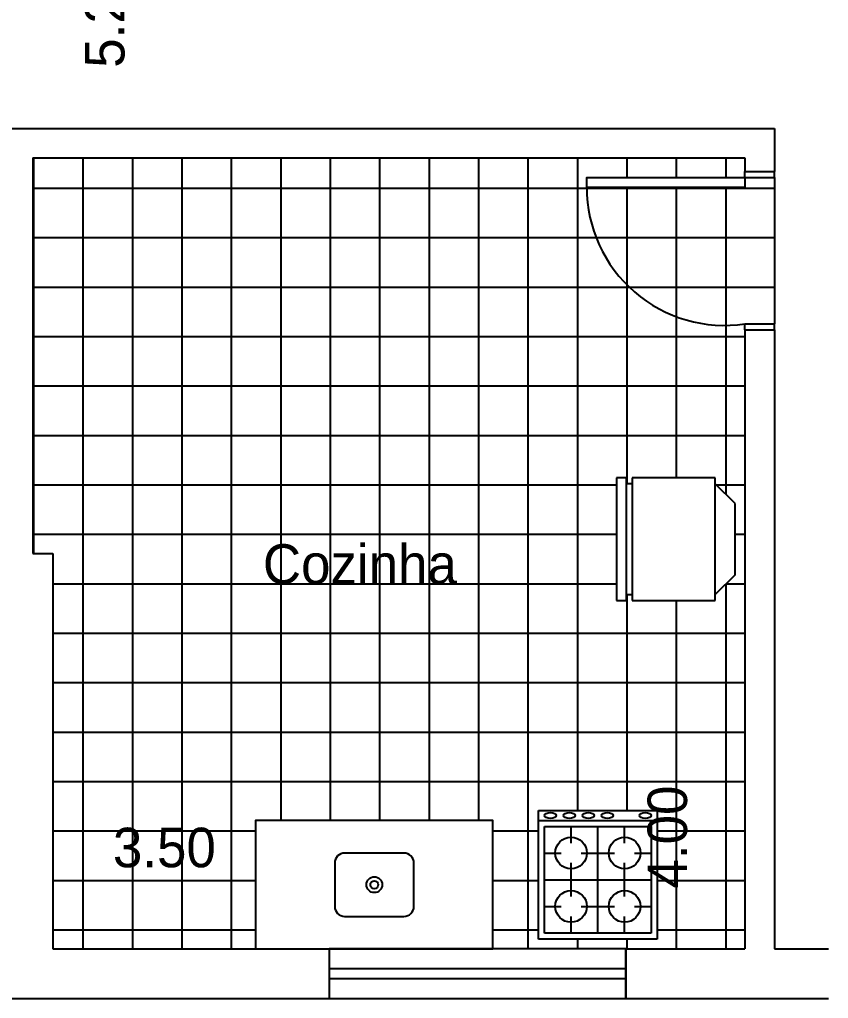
# Model space of a CAD drawing. Extents: x 0 to 18.3, y 0 to 15.9.
# Drawn here: x 8.133 to 12.222, y 5 to 9.95 of the extents above; entities that cross this region are included whole.
import ezdxf

# ---------------------------------------------------------------- set-up
doc = ezdxf.new("R2010")
doc.units = 0
doc.header["$MEASUREMENT"] = 0
doc.layers.get('0').update_dxf_attribs({"linetype": 'CONTINUOUS'})
doc.layers.get('DEFPOINTS').update_dxf_attribs({"linetype": 'CONTINUOUS'})
for name, color, linetype in [('BLOCO', 7, 'CONTINUOUS'), ('BLOCOS', 7, 'CONTINUOUS'), ('HACHURA', 1, 'CONTINUOUS'), ('PAREDE', 5, 'CONTINUOUS')]:
    doc.layers.add(name, color=color, linetype=linetype)
doc.styles.add('PADRÃO', font='', dxfattribs={"height": 0.2})
doc.styles.get('PADRÃO').set_extended_font_data('AvantGarde Bk BT')
doc.dimstyles.new('PADRÃOS', dxfattribs={"dimtxt": 0.15, "dimasz": 0.1, "dimexe": 1.25, "dimexo": 0.625, "dimgap": 0.1, "dimtad": 0, "dimjust": 1, "dimzin": 1, "dimdsep": 46, "dimtxsty": 'PADRÃO', "dimcen": 2.5, "dimse1": 1, "dimse2": 1, "dimsd1": 1, "dimsd2": 1, "dimclrt": 1, "dimadec": 0, "dimazin": 0, "dimtfac": 1, "dimtdec": 4, "dimtmove": 0, "dimatfit": 3, "dimfxl": 1, "dimtolj": 1, "dimtzin": 0, "dimarcsym": 0})

# ---------------------------------------------------------------- blocks, each defined once
blk = doc.blocks.new('P80D15')
at = {"layer": 'BLOCO', "ltscale": 0.015}
for p, q in [((0, 0.15), (0, 0)), ((0, 0.15), (0.03, 0.15)), ((0.03, 0.15), (0.03, 0)), ((0.77, 0.15), (0.77, 0)), ((0.77, 0.15), (0.8, 0.15)), ((0.8, 0.15), (0.8, 0)), ((0, 0), (0.03, 0)), ((0.77, 0), (0.8, 0))]:
    blk.add_line(p, q, dxfattribs=at)
at = {"layer": 'BLOCO'}
blk.add_lwpolyline([(0.77, 0.15), (0.72, 0.15), (0.72, 0.95), (0.77, 0.95)], close=True, dxfattribs=at)
at = {"layer": 'BLOCO', "ltscale": 0.015}
blk.add_arc((0.72, 0.2524), 0.6976, 90, 188.4445, dxfattribs=at)
blk = doc.blocks.new('*D12')
at = {"layer": 'DEFPOINTS', "color": 0, "linetype": 'ByBlock', "ltscale": 0.015}
for p in [(146.0454, 172.803), (146.8598, 172.803), (150.2454, 167.553)]:
    blk.add_point(p, dxfattribs=at)
at = {"color": 1, "linetype": 'ByBlock', "ltscale": 0.015, "insert": (146.8598, 168.1196), "char_height": 0.2, "attachment_point": 5, "rotation": 90, "style": 'PADRÃO'}
blk.add_mtext('\\A1;5.25', dxfattribs=at)
blk = doc.blocks.new('*D13')
at = {"layer": 'DEFPOINTS', "color": 0, "linetype": 'ByBlock', "ltscale": 0.015}
for p in [(150.2454, 167.553), (151.4954, 165.4019), (151.4954, 163.403)]:
    blk.add_point(p, dxfattribs=at)
at = {"color": 1, "linetype": 'ByBlock', "ltscale": 0.015, "insert": (150.8168, 165.4019), "char_height": 0.2, "attachment_point": 5, "style": 'PADRÃO'}
blk.add_mtext('\\A1;1.25', dxfattribs=at)
blk = doc.blocks.new('*D14')
at = {"layer": 'DEFPOINTS', "color": 0, "linetype": 'ByBlock', "ltscale": 0.015}
for p in [(149.7044, 167.403), (150.0954, 167.403), (150.0954, 163.403)]:
    blk.add_point(p, dxfattribs=at)
at = {"color": 1, "linetype": 'ByBlock', "ltscale": 0.015, "insert": (149.7044, 163.9692), "char_height": 0.2, "attachment_point": 5, "rotation": 90, "style": 'PADRÃO'}
blk.add_mtext('\\A1;4.00', dxfattribs=at)
blk = doc.blocks.new('*D15')
at = {"layer": 'DEFPOINTS', "color": 0, "linetype": 'ByBlock', "ltscale": 0.015}
for p in [(150.0954, 163.9148), (146.5954, 163.403), (150.0954, 163.403)]:
    blk.add_point(p, dxfattribs=at)
at = {"color": 1, "linetype": 'ByBlock', "ltscale": 0.015, "insert": (147.1601, 163.9148), "char_height": 0.2, "attachment_point": 5, "style": 'PADRÃO'}
blk.add_mtext('\\A1;3.50', dxfattribs=at)
blk = doc.blocks.new('COZINHA')
at = {"layer": 'HACHURA', "ltscale": 0.015, "style": 'PADRÃO'}
blk.add_text('Cozinha', height=0.2, dxfattribs=at).set_placement((-0.6582, -0.0685))
blk = doc.blocks.new('GELAD')
at = {"layer": 'BLOCOS'}
for p, q in [((0.31, 0.65), (-0.31, 0.65)), ((-0.31, 0.65), (-0.31, 0.6)), ((0.31, 0.6), (0.31, 0.65)), ((0.31, 0.6), (-0.31, 0.6)), ((-0.28, 0.6), (-0.28, 0.57)), ((0.28, 0.57), (0.28, 0.6)), ((0.31, 0.57), (-0.31, 0.57)), ((-0.31, 0.57), (-0.31, 0.15)), ((0.31, 0.15), (0.31, 0.57)), ((-0.31, 0.15), (0.31, 0.15)), ((-0.18, 0.05), (-0.28, 0.15)), ((0.18, 0.05), (0.28, 0.15)), ((-0.18, 0.05), (0.18, 0.05))]:
    blk.add_line(p, q, dxfattribs=at)
blk = doc.blocks.new('FOGÃO4B')
at = {"layer": 'BLOCOS'}
for p, q in [((-0.3, 0.7), (0.3, 0.7)), ((-0.3, 0.05), (-0.3, 0.7)), ((0.3, 0.7), (0.3, 0.05)), ((-0.3, 0.65), (0.3, 0.65)), ((-0.27, 0.62), (0.27, 0.62)), ((-0.27, 0.08), (-0.27, 0.62)), ((-0.135, 0.535), (-0.135, 0.62)), ((0, 0.08), (0, 0.62)), ((0.135, 0.535), (0.135, 0.62)), ((0.27, 0.62), (0.27, 0.08)), ((-0.27, 0.485), (-0.185, 0.485)), ((-0.085, 0.485), (0.085, 0.485)), ((0.185, 0.485), (0.27, 0.485)), ((-0.135, 0.265), (-0.135, 0.435)), ((0.135, 0.265), (0.135, 0.435)), ((-0.27, 0.35), (0.27, 0.35)), ((-0.27, 0.215), (-0.185, 0.215)), ((-0.085, 0.215), (0.085, 0.215)), ((0.185, 0.215), (0.27, 0.215)), ((-0.135, 0.08), (-0.135, 0.165)), ((0.135, 0.08), (0.135, 0.165)), ((0.3, 0.05), (-0.3, 0.05)), ((0.27, 0.08), (-0.27, 0.08))]:
    blk.add_line(p, q, dxfattribs=at)
for centre in [(-0.135, 0.485), (0.135, 0.485), (-0.135, 0.215), (0.135, 0.215)]:
    blk.add_circle(centre, 0.08, dxfattribs=at)
for centre in [(-0.24, 0.675), (-0.144, 0.675), (-0.048, 0.675), (0.048, 0.675), (0.24, 0.675)]:
    blk.add_ellipse(centre, major_axis=(-0.03, 0), ratio=0.5, dxfattribs=at)
blk = doc.blocks.new('PIA')
at = {"layer": 'BLOCOS'}
blk.add_lwpolyline([(-0.6, 0), (0.6, 0), (0.6, 0.65), (-0.6, 0.65)], close=True, dxfattribs=at)
blk.add_lwpolyline([(-0.15, 0.165), (0.15, 0.165, 0.414214), (0.2, 0.215), (0.2, 0.435, 0.414214), (0.15, 0.485), (-0.15, 0.485, 0.414214), (-0.2, 0.435), (-0.2, 0.215, 0.414214)], format="xyb", close=True, dxfattribs=at)
for radius in [0.04, 0.02]:
    blk.add_circle((0, 0.325), radius, dxfattribs=at)
blk = doc.blocks.new('J15')
at = {"layer": 'BLOCO'}
for p, q in [((1.5, 0.25), (0, 0.25)), ((0, 0.25), (0, 0)), ((1.5, 0), (1.5, 0.25)), ((1.5, 0.15), (0, 0.15)), ((0, 0.1), (1.5, 0.1)), ((0, 0), (1.5, 0))]:
    blk.add_line(p, q, dxfattribs=at)

msp = doc.modelspace()

# ---------------------------------------------------------------- hatches: boundary and pattern name
at = {"layer": 'HACHURA', "ltscale": 0.015}
h = msp.add_hatch(dxfattribs=at)
h.set_pattern_fill('NET', color=256, scale=2, style=0)
h.set_pattern_definition([(0, (-138.2954, -158.15302), (0, 0.25), []), (90, (-138.2954, -158.15302), (-0.25, 2e-17), [])])
h.paths.add_polyline_path([(11.8, 8.3809), (11.8, 8.4109, -0.45807), (11, 9.1009), (11, 9.1509), (11.8, 9.1509), (11.8, 9.1809), (11.8, 9.25), (8.2, 9.25), (8.2, 7.25), (8.3, 7.25), (8.3, 5.25), (9.3261, 5.25), (9.3261, 5.9), (10.5261, 5.9), (10.5261, 5.25), (11.1975, 5.25), (11.8, 5.25)])
h.paths.add_polyline_path([(11.15, 7.6323), (11.2, 7.6323), (11.2, 7.6023), (11.23, 7.6023), (11.23, 7.6323), (11.65, 7.6323), (11.65, 7.6023), (11.75, 7.5023), (11.75, 7.1423), (11.65, 7.0423), (11.65, 7.0123), (11.23, 7.0123), (11.23, 7.0423), (11.2, 7.0423), (11.2, 7.0123), (11.15, 7.0123)], flags=16)
h.paths.add_polyline_path([(10.7563, 5.95), (11.3563, 5.95), (11.3563, 5.3), (10.7563, 5.3)], flags=16)
edge = h.paths.add_edge_path(flags=0)
edge.add_ellipse((10.8163, 5.925), major_axis=(-0.03, 0), ratio=0.5, start_angle=0, end_angle=360)
edge = h.paths.add_edge_path(flags=0)
edge.add_ellipse((10.9123, 5.925), major_axis=(-0.03, 0), ratio=0.5, start_angle=0, end_angle=360)
edge = h.paths.add_edge_path(flags=0)
edge.add_ellipse((11.0083, 5.925), major_axis=(-0.03, 0), ratio=0.5, start_angle=0, end_angle=360)
edge = h.paths.add_edge_path(flags=0)
edge.add_ellipse((11.1043, 5.925), major_axis=(-0.03, 0), ratio=0.5, start_angle=0, end_angle=360)
edge = h.paths.add_edge_path(flags=0)
edge.add_ellipse((11.2963, 5.925), major_axis=(-0.03, 0), ratio=0.5, start_angle=0, end_angle=360)
h.paths.add_polyline_path([(11.95, 9.1509), (11.8, 9.1509), (11.8, 9.1009), (11, 9.1009, 0.45807), (11.8, 8.4109), (11.95, 8.4109)])
h.paths.add_polyline_path([(11.2549, 5.5), (11.2549, 6.1323), (11.5631, 6.1323), (11.5631, 5.5)], flags=24)
h.paths.add_polyline_path([(8.55, 5.9159), (9.1794, 5.9159), (9.1794, 5.6077), (8.55, 5.6077)], flags=24)
h.paths.add_polyline_path([(9.319, 7.0403), (10.4371, 7.0403), (10.4371, 7.3526), (9.319, 7.3526)], flags=24)
h.paths.add_polyline_path([(9.319, 7.0403), (10.4371, 7.0403), (10.4371, 7.3526), (9.319, 7.3526)], flags=8)

# ---------------------------------------------------------------- linework, layer by layer
msp.add_line((11.95, 9.1509), (11.95, 8.4109), dxfattribs=at)
at = {"layer": 'PAREDE'}
for p, q in [((6.4468, 9.4), (11.95, 9.4)), ((11.95, 9.4), (11.95, 9.1809)), ((8.2, 9.25), (8.2, 7.25)), ((8.2, 9.25), (11.8, 9.25)), ((11.8, 9.25), (11.8, 9.1809)), ((11.8, 8.3809), (11.8, 5.25)), ((11.95, 8.3809), (11.95, 5.25)), ((8.2, 7.25), (8.3, 7.25)), ((8.3, 7.25), (8.3, 5.25)), ((8.3, 5.25), (9.6975, 5.25)), ((11.1975, 5.25), (11.8, 5.25)), ((11.95, 5.25), (12.2222, 5.25)), ((8.05, 5), (9.6975, 5)), ((11.1975, 5), (12.2222, 5))]:
    msp.add_line(p, q, dxfattribs=at)
at = {"layer": 'PAREDE', "ltscale": 0.015}
for p, q in [((11.8, 9.1809), (11.95, 9.1809)), ((11.8, 8.3809), (11.95, 8.3809)), ((9.6975, 5.25), (9.6975, 5)), ((11.1975, 5.25), (11.1975, 5))]:
    msp.add_line(p, q, dxfattribs=at)

# ---------------------------------------------------------------- block references
at = {"layer": 'BLOCO', "ltscale": 0.015, "rotation": 90}
msp.add_blockref('P80D15', (11.95, 8.3809), dxfattribs=at)
at = {"layer": 'HACHURA', "ltscale": 0.015, "rotation": 89.9999999999983}
msp.add_blockref('GELAD', (11.8, 7.3223), dxfattribs=at)
at = {"layer": 'HACHURA', "ltscale": 0.015}
for name, p in [('COZINHA', (10.0209, 7.1651)), ('FOGÃO4B', (11.0563, 5.25)), ('PIA', (9.9261, 5.25))]:
    msp.add_blockref(name, p, dxfattribs=at)
at = {"layer": 'PAREDE', "ltscale": 0.015}
msp.add_blockref('J15', (9.6975, 5), dxfattribs=at)

# ---------------------------------------------------------------- texts
at = {"color": 1, "linetype": 'ByBlock', "ltscale": 0.015, "insert": (8.5644, 9.9666), "char_height": 0.2, "attachment_point": 5, "rotation": 90, "style": 'PADRÃO'}
msp.add_mtext('\\A1;5.25', dxfattribs=at)
at = {"layer": 'HACHURA', "ltscale": 0.015, "style": 'PADRÃO'}
msp.add_text('Cozinha', height=0.2, dxfattribs=at).set_placement((9.3627, 7.0966))

# ---------------------------------------------------------------- dimensions: what is measured, and where the dimension line sits
at = {"layer": 'HACHURA', "ltscale": 0.015}
for base, p1, p2, picture, middle in [((8.5644, 14.65), (11.95, 9.4), (7.75, 14.65), '*D12', (8.5644, 9.9666)), ((11.409, 9.25), (11.8, 5.25), (11.8, 9.25), '*D14', (11.409, 5.8161))]:
    dim = msp.add_linear_dim(base=base, p1=p1, p2=p2, angle=90, dimstyle='PADRÃOS', dxfattribs=at)
    dim.commit()
    dim.dimension.update_dxf_attribs({"geometry": picture, "text_midpoint": middle, "insert": (-138.2954, -158.153)})
for base, p1, p2, picture, middle in [((13.2, 7.2488), (11.95, 9.4), (13.2, 5.25), '*D13', (12.5214, 7.2488)), ((11.8, 5.7618), (8.3, 5.25), (11.8, 5.25), '*D15', (8.8647, 5.7618))]:
    dim = msp.add_linear_dim(base=base, p1=p1, p2=p2, dimstyle='PADRÃOS', dxfattribs=at)
    dim.commit()
    dim.dimension.update_dxf_attribs({"geometry": picture, "text_midpoint": middle, "insert": (-138.2954, -158.153)})

doc.saveas('drawing.dxf')
